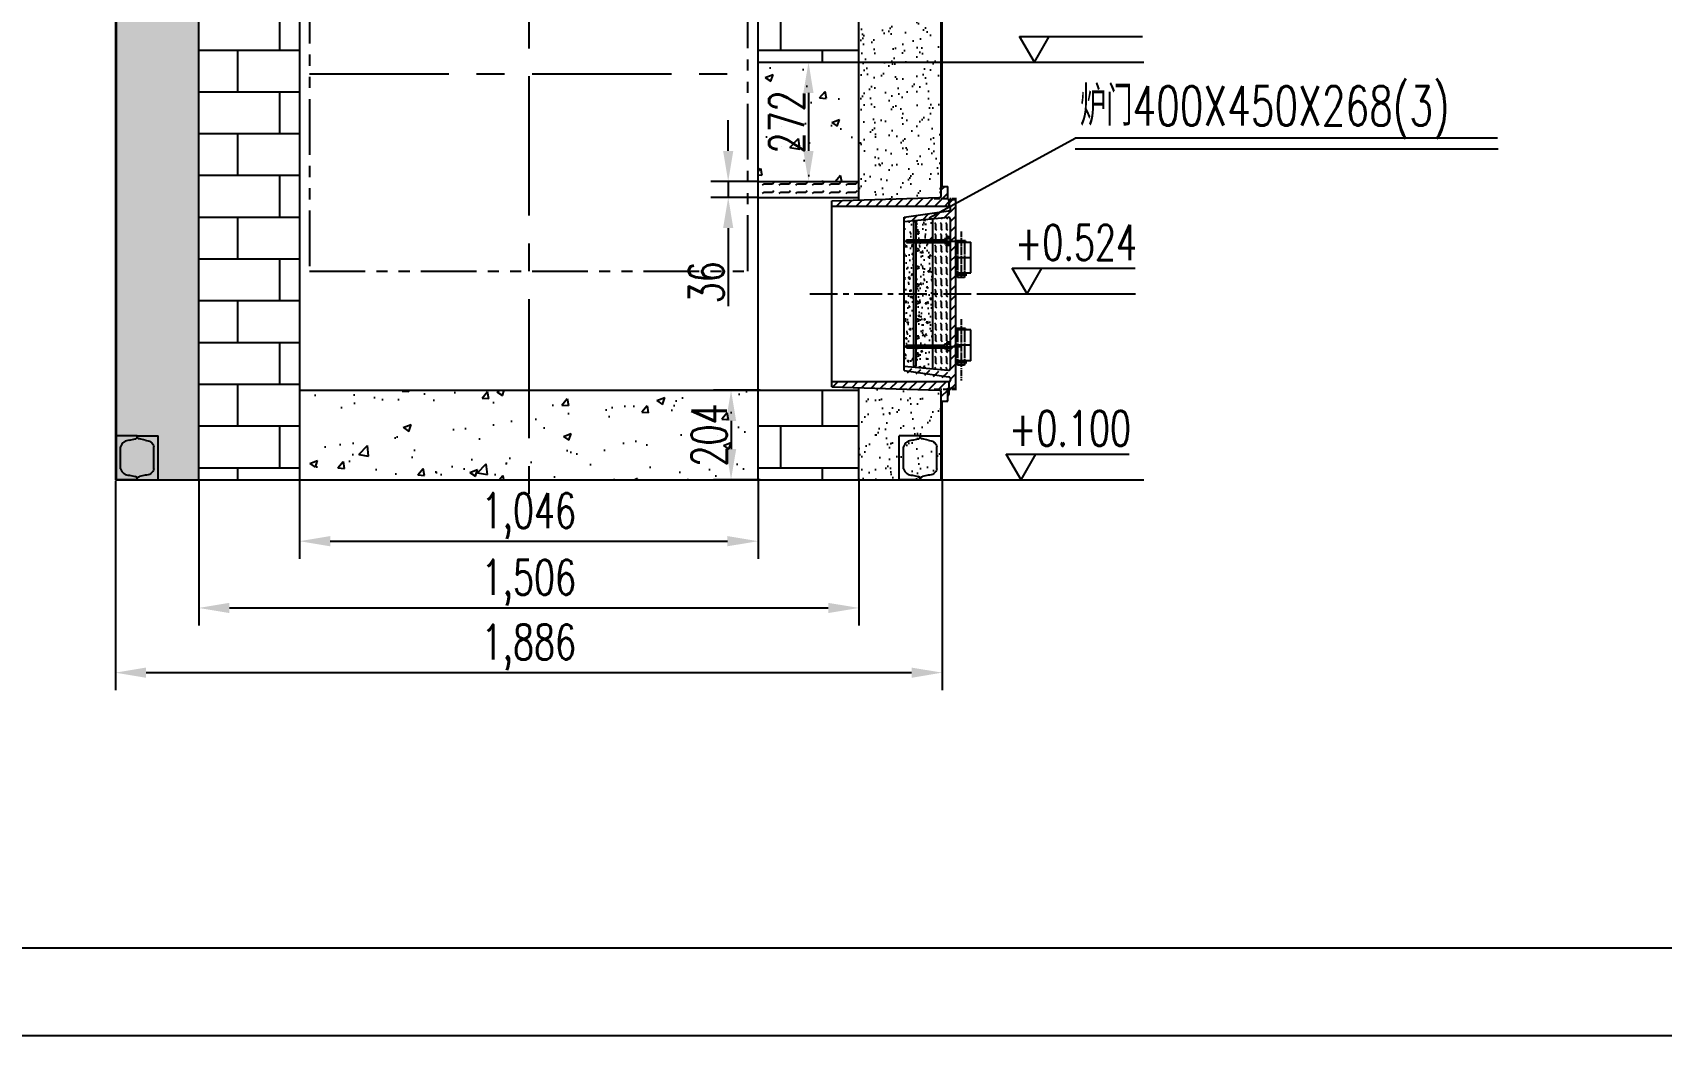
# Model space of a CAD drawing. Extents: x 27542 to 56237, y 49523 to 60382.
# Drawn here: x 36057 to 39772, y 49523 to 51810 of the extents above; entities that cross this region are included whole.
import ezdxf

# ---------------------------------------------------------------- set-up
doc = ezdxf.new("R2010")
doc.units = 0
doc.header["$LTSCALE"] = 2
doc.header["$PDMODE"] = 2
for name, pattern in [('CENTER', [50.8, 31.75, -6.35, 6.35, -6.35]), ('DASHED', [19.05, 12.7, -6.35]), ('PHANTOM', [63.5, 31.75, -6.35, 6.35, -6.35, 6.35, -6.35])]:
    doc.linetypes.add(name, pattern=pattern)
doc.layers.get('0').update_dxf_attribs({"linetype": 'CONTINUOUS'})
doc.layers.get('DEFPOINTS').update_dxf_attribs({"linetype": 'CONTINUOUS'})
for name, color, linetype in [('2虚线', 2, 'DASHED'), ('3中心线', 1, 'CENTER'), ('4双点划线', 5, 'PHANTOM'), ('5文字标注', 4, 'CONTINUOUS'), ('6剖面线', 6, 'CONTINUOUS')]:
    doc.layers.add(name, color=color, linetype=linetype)
doc.styles.add('ABO', font='simplex.shx', dxfattribs={"width": 0.7, "bigfont": 'hzdx.shx'})
doc.styles.add('HZ', font='simplex.shx', dxfattribs={"width": 0.7, "bigfont": 'hzdx.shx'})
doc.dimstyles.new('1-20', dxfattribs={"dimscale": 20, "dimtxt": 4, "dimasz": 3.5, "dimexe": 2, "dimexo": 0.5, "dimgap": 0.5, "dimtad": 3, "dimdec": 4, "dimdsep": 46, "dimlunit": 6, "dimtxsty": 'ABO', "dimcen": 0.5, "dimclrd": 256, "dimclre": 256, "dimclrt": 256, "dimadec": 0, "dimazin": 0, "dimtfac": 1, "dimtdec": 4, "dimtmove": 0, "dimatfit": 3, "dimfxl": 0, "dimtolj": 1, "dimtzin": 0, "dimlwd": -1, "dimlwe": -1, "dimarcsym": 0})
pattern_1 = [(50, (-717.75, 334.99), (182.18467, -15.9391), [19.05, -209.55]), (355, (-717.75, 334.99), (-35.2428, 191.05664), [15.24, -167.64]), (100.451, (-702.57, 333.66), (146.9425, 175.1167), [16.19, -178.09]), (46.1842, (-717.75, 385.79), (271.07904, -42.0423), [28.575, -314.325]), (96.6356, (-695.16, 382.28), (237.4042, 247.4256), [24.285, -267.135]), (351.184, (-717.75, 385.8), (237.4046, 247.4251), [22.86, -251.46]), (21, (-692.35, 373.09), (151.61488, -102.26552), [19.05, -209.55]), (326, (-692.35, 373.09), (61.80203, 184.18797), [15.24, -167.64]), (71.4514, (-679.72, 364.57), (213.4165, 81.92286), [16.19, -178.09]), (37.5, (-717.75, 334.99), (3.0886, 84.55504), [0, -165.608, 0, -170.18, 0, -168.275]), (7.5, (-717.75, 334.99), (66.81966, 100.18057), [0, -97.028, 0, -161.798, 0, -64.135]), (327.5, (-774.394, 334.99), (135.590595, -5.728744), [0, -63.5, 0, -198.12, 0, -262.89]), (317.5, (-799.79, 334.99), (148.12918, 25.4265), [0, -82.55, 0, -131.572, 0, -186.69])]
pattern_2 = [(0, (-717.75, 334.99), (0, 95.25), []), (90, (-717.75, 334.99), (-190.5, 1e-14), [95.25, -95.25]), (90, (-622.5, 334.99), (-190.5, 1e-14), [-95.25, 95.25])]
pattern_3 = [(127.5, (-717.75, 334.988), (-48.941324, -1.600031), [0, -38.608, 0, -43.18, 0, -41.275]), (97.5, (-717.75, 334.99), (-71.68251, 44.95233), [0, -20.828, 0, -34.798, 0, -13.335]), (57.5, (-717.75, 303.746), (-0.143718, 79.099237), [0, -12.7, 0, -45.72, 0, -59.69]), (47.5, (-717.75, 303.746), (-22.29293, 76.355645), [0, -6.35, 0, -29.972, 0, -34.29])]

# ---------------------------------------------------------------- blocks, each defined once
blk = doc.blocks.new('*D134')
at = {"layer": '5文字标注'}
for p, q in [((36245.6, 50787.2), (36245.6, 50310.1)), ((38131.6, 50787.2), (38131.6, 50310.1)), ((36315.6, 50350.1), (38061.6, 50350.1))]:
    blk.add_line(p, q, dxfattribs=at)
for points in [[(36315.6, 50361.7), (36315.6, 50338.4), (36245.6, 50350.1)], [(38061.6, 50361.7), (38061.6, 50338.4), (38131.6, 50350.1)]]:
    blk.add_solid(points, dxfattribs=at)
at = {"layer": 'DEFPOINTS', "color": 0}
for p in [(36245.6, 50797.2), (38131.6, 50797.2), (38131.6, 50350.1)]:
    blk.add_point(p, dxfattribs=at)
at = {"layer": '5文字标注', "insert": (37188.6, 50407.7), "char_height": 80, "attachment_point": 5, "style": 'ABO'}
blk.add_mtext('\\A1;1,886', dxfattribs=at)
blk = doc.blocks.new('*D135')
at = {"layer": '5文字标注'}
for p, q in [((37941.6, 50792.3), (37941.6, 50457.7)), ((36435.6, 50788.4), (36435.6, 50457.7)), ((36505.6, 50497.7), (37871.6, 50497.7))]:
    blk.add_line(p, q, dxfattribs=at)
for points in [[(36505.6, 50509.3), (36505.6, 50486), (36435.6, 50497.7)], [(37871.6, 50509.3), (37871.6, 50486), (37941.6, 50497.7)]]:
    blk.add_solid(points, dxfattribs=at)
at = {"layer": 'DEFPOINTS', "color": 0}
for p in [(36435.6, 50798.4), (37941.6, 50802.3), (37941.6, 50497.7)]:
    blk.add_point(p, dxfattribs=at)
at = {"layer": '5文字标注', "insert": (37188.6, 50555.3), "char_height": 80, "attachment_point": 5, "style": 'ABO'}
blk.add_mtext('\\A1;1,506', dxfattribs=at)
blk = doc.blocks.new('*D136')
at = {"layer": '5文字标注'}
for p, q in [((36665.6, 50790), (36665.6, 50609.9)), ((37711.6, 50790), (37711.6, 50609.9)), ((36735.6, 50649.9), (37641.6, 50649.9))]:
    blk.add_line(p, q, dxfattribs=at)
for points in [[(36735.6, 50661.6), (36735.6, 50638.3), (36665.6, 50649.9)], [(37641.6, 50661.6), (37641.6, 50638.3), (37711.6, 50649.9)]]:
    blk.add_solid(points, dxfattribs=at)
at = {"layer": 'DEFPOINTS', "color": 0}
for p in [(36665.6, 50800), (37711.6, 50800), (37711.6, 50649.9)]:
    blk.add_point(p, dxfattribs=at)
at = {"layer": '5文字标注', "insert": (37188.6, 50707.6), "char_height": 80, "attachment_point": 5, "style": 'ABO'}
blk.add_mtext('\\A1;1,046', dxfattribs=at)
blk = doc.blocks.new('*D205')
at = {"layer": '5文字标注'}
for p, q in [((37643.5, 51540.1), (37643.5, 51610.1)), ((37711.4, 51470.1), (37603.5, 51470.1)), ((37643.5, 51470.1), (37643.5, 51434.1)), ((37711.4, 51434.1), (37603.5, 51434.1)), ((37643.5, 51364.1), (37643.5, 51186.1))]:
    blk.add_line(p, q, dxfattribs=at)
for points in [[(37631.8, 51540.1), (37655.1, 51540.1), (37643.5, 51470.1)], [(37631.8, 51364.1), (37655.1, 51364.1), (37643.5, 51434.1)]]:
    blk.add_solid(points, dxfattribs=at)
at = {"layer": 'DEFPOINTS', "color": 0}
for p in [(37721.4, 51470.1), (37643.5, 51434.1), (37721.4, 51434.1)]:
    blk.add_point(p, dxfattribs=at)
at = {"layer": '5文字标注', "insert": (37593.5, 51240.1), "char_height": 80, "attachment_point": 5, "rotation": 90, "style": 'ABO'}
blk.add_mtext('\\A1;36', dxfattribs=at)
blk = doc.blocks.new('*D216')
at = {"layer": '5文字标注'}
for p, q in [((37716.1, 50994.1), (37610, 50994.1)), ((37650, 50924.1), (37650, 50860.1)), ((37716.1, 50790.1), (37610, 50790.1))]:
    blk.add_line(p, q, dxfattribs=at)
for points in [[(37638.3, 50924.1), (37661.7, 50924.1), (37650, 50994.1)], [(37638.3, 50860.1), (37661.7, 50860.1), (37650, 50790.1)]]:
    blk.add_solid(points, dxfattribs=at)
at = {"layer": 'DEFPOINTS', "color": 0}
for p in [(37726.1, 50994.1), (37650, 50790.1), (37726.1, 50790.1)]:
    blk.add_point(p, dxfattribs=at)
at = {"layer": '5文字标注', "insert": (37600, 50892.1), "char_height": 80, "attachment_point": 5, "rotation": 90, "style": 'ABO'}
blk.add_mtext('\\A1;204', dxfattribs=at)
blk = doc.blocks.new('*D233')
at = {"layer": '5文字标注'}
for p, q in [((37819.6, 51742.1), (37866.6, 51742.1)), ((37826.6, 51672.1), (37826.6, 51540.1)), ((37819.6, 51470.1), (37866.6, 51470.1))]:
    blk.add_line(p, q, dxfattribs=at)
for points in [[(37814.9, 51672.1), (37838.2, 51672.1), (37826.6, 51742.1)], [(37814.9, 51540.1), (37838.2, 51540.1), (37826.6, 51470.1)]]:
    blk.add_solid(points, dxfattribs=at)
at = {"layer": 'DEFPOINTS', "color": 0}
for p in [(37809.6, 51742.1), (37809.6, 51470.1), (37826.6, 51470.1)]:
    blk.add_point(p, dxfattribs=at)
at = {"layer": '5文字标注', "insert": (37776.6, 51606.1), "char_height": 80, "attachment_point": 5, "rotation": 90, "style": 'ABO'}
blk.add_mtext('\\A1;272', dxfattribs=at)
blk = doc.blocks.new('A$C54617CEC')
for p, q in [((0, 0), (0, 100)), ((48, 100), (0, 100)), ((10, 25), (10, 75)), ((30, 90), (43, 93)), ((48, 98), (48, 100)), ((30, 10), (43, 7)), ((48, 0), (48, 2)), ((48, 0), (0, 0))]:
    blk.add_line(p, q)
for centre, radius, start, end in [((29.4, 70), 20, 88.1396, 165.6002), ((43, 98), 5, 270, 0), ((29.4, 30), 20, 194.3998, 271.8604), ((43, 2), 5, 0, 90)]:
    blk.add_arc(centre, radius, start, end)

msp = doc.modelspace()

# ---------------------------------------------------------------- hatches: boundary and pattern name
at = {"layer": '6剖面线', "ltscale": 5}
h = msp.add_hatch(dxfattribs=at)
h.set_pattern_fill('AR-SAND', color=256, angle=90, style=0)
h.set_pattern_definition(pattern_3)
h.paths.add_polyline_path([(36247.55921, 50790.13406), (36435.55921, 50790.13406), (36435.55921, 52695.33295), (36247.55921, 52820.13295)])
h = msp.add_hatch(dxfattribs=at)
h.set_pattern_fill('AR-SAND', color=256, angle=90, style=0)
h.set_pattern_definition(pattern_3)
h.paths.add_polyline_path([(38129.55921, 52820.13295), (37943.77146, 52696.8015), (37941.55921, 52700.13406), (37941.55921, 52694.13406), (37941.55921, 51428.11806), (38124.71913, 51433.97918, 0.4048749125), (38129.55921, 51438.97662), (38129.55921, 51459.13406)])
at = {"layer": '6剖面线', "ltscale": 15}
h = msp.add_hatch(dxfattribs=at)
h.set_pattern_fill('BRICK', color=256, scale=15, style=0)
h.set_pattern_definition(pattern_2)
h.paths.add_polyline_path([(36665.55921, 52694.13406), (36435.55921, 52694.13406), (36435.55921, 50790.13406), (36665.55921, 50790.13406)])
h = msp.add_hatch(dxfattribs=at)
h.set_pattern_fill('BRICK', color=256, scale=15, style=0)
h.set_pattern_definition(pattern_2)
h.paths.add_polyline_path([(37711.55921, 51742.13406), (37941.55921, 51742.13406), (37941.55921, 52694.13406), (37711.55921, 52694.13406)])
h = msp.add_hatch(dxfattribs=at)
h.set_pattern_fill('AR-CONC', color=256, style=0)
h.set_pattern_definition(pattern_1)
h.paths.add_polyline_path([(37941.55921, 51742.13406), (37711.55921, 51742.13406), (37711.55921, 51470.13406), (37941.55921, 51470.13406)])
at = {"layer": '6剖面线'}
h = msp.add_hatch(dxfattribs=at)
h.set_pattern_fill('FLEX', color=256, scale=3, style=0)
h.set_pattern_definition([(0, (-717.752, 334.988), (0, 19.05), [19.05, -19.05]), (45, (-698.702, 334.988), (1e-15, 19.0500082), [4.7625, -17.41578, 4.7625, -26.94078])])
h.paths.add_polyline_path([(37941.55921, 51434.13406), (37941.55921, 51470.13406), (37711.55921, 51470.13406), (37711.55921, 51434.13406)])
h = msp.add_hatch(dxfattribs=at)
h.set_pattern_fill('ANSI31', color=256, scale=5, style=0)
h.set_pattern_definition([(45, (28724.5, 44470.788), (-11.22532, 11.22532), [])])
h.paths.add_polyline_path([(37879.55921, 51426.13406), (37879.55921, 51414.13406), (38147.55921, 51414.13406), (38147.55921, 51429.13406), (38144.55921, 51429.13406), (38144.55921, 51459.13406), (38129.55921, 51459.13406), (38129.55921, 51438.97662, -0.4048749125), (38124.71913, 51433.97918)])
h.paths.add_polyline_path([(38124.71913, 50994.28895, -0.4048749125), (38129.55921, 50989.2915), (38129.55921, 50969.13406), (38144.55921, 50969.13406), (38144.55921, 50981.63406), (38144.55921, 50999.13406), (38147.55921, 50999.13406), (38147.55921, 51014.13406), (37879.55921, 51014.13406), (37879.55921, 51002.13406)])
h = msp.add_hatch(dxfattribs=at)
h.set_pattern_fill('ANSI31', color=256, scale=5, style=0)
h.set_pattern_definition([(45, (28624.48, 46163.281), (-11.22532, 11.22532), [])])
h.paths.add_polyline_path([(38162.55921, 51429.13406), (38147.55921, 51429.13406), (38147.55921, 51414.13406, -0.4142135624), (38150.55921, 51411.13406), (38150.55921, 51408.47054, -0.3732377825), (38146.26632, 51403.52079), (38044.55921, 51388.99121), (38044.55921, 51379.03882), (38145.08516, 51388.61273, -0.4423057686), (38150.55921, 51383.63525), (38150.55921, 51214.13406), (38162.55921, 51214.13406)])
h.paths.add_polyline_path([(38162.55921, 51214.13406), (38150.55921, 51214.13406), (38150.55921, 51040.63288, -0.4423057686), (38145.08516, 51035.6554), (38044.55921, 51045.2293), (38044.55921, 51035.27692), (38146.26632, 51020.74733, -0.3732377825), (38150.55921, 51015.79759), (38150.55921, 51013.13406, -0.4142135624), (38147.55921, 51010.13406), (38147.55921, 50995.13406), (38162.55921, 50995.13406), (38162.55921, 51016.13406)])
h = msp.add_hatch(dxfattribs=at)
h.set_pattern_fill('AR-CONC', color=256, scale=0.2, angle=90, style=0)
h.set_pattern_definition([(140, (34637.233, 48186.103), (3.18782, 36.43693), [3.81, -41.91]), (85, (34637.233, 48186.103), (-38.21133, -7.04857), [3.048, -33.528]), (190.451, (34637.5, 48189.14), (-35.02334, 29.3885), [3.238, -35.618]), (136.1842, (34627.073, 48186.103), (8.40847, 54.2158), [5.715, -62.865]), (186.6356, (34627.773, 48190.62), (-49.4851, 47.48085), [4.857, -53.427]), (81.184, (34627.07, 48186.103), (-49.485, 47.4809), [4.572, -50.292]), (111, (34629.613, 48191.183), (20.4531, 30.32298), [3.81, -41.91]), (56, (34629.613, 48191.183), (-36.8376, 12.3604), [3.048, -33.528]), (161.4514, (34631.317, 48193.71), (-16.38457, 42.6833), [3.238, -35.618]), (127.5, (34637.233, 48186.103), (-16.911008, 0.61772), [0, -33.1216, 0, -34.036, 0, -33.655]), (97.5, (34637.233, 48186.103), (-20.036115, 13.36393), [0, -19.4056, 0, -32.3596, 0, -12.827]), (57.5, (34637.233, 48174.775), (1.14575, 27.11812), [0, -12.7, 0, -39.624, 0, -52.578]), (47.5, (34637.233, 48169.695), (-5.0853, 29.62584), [0, -16.51, 0, -26.3144, 0, -37.338])])
h.paths.add_polyline_path([(38044.55921, 51214.13406), (38066.55921, 51214.13406), (38066.55921, 51331.13406), (38050.10743, 51331.13406), (38050.10743, 51337.13406), (38066.55921, 51337.13406), (38066.55921, 51379.13406), (38072.55921, 51379.13406), (38072.55921, 51354.13406, -1), (38078.55921, 51354.13406, -1), (38072.55921, 51354.13406), (38072.55921, 51337.13406), (38110.55921, 51337.13406), (38110.55921, 51385.32454), (38044.55921, 51379.03882)])
h.paths.add_polyline_path([(38072.55921, 51234.13406, -1), (38078.55921, 51234.13406, -1), (38072.55921, 51234.13406), (38072.55921, 51214.13406), (38110.55921, 51214.13406), (38110.55921, 51331.13406), (38072.55921, 51331.13406), (38072.55921, 51314.13406, -1), (38078.55921, 51314.13406, -1), (38072.55921, 51314.13406), (38072.55921, 51274.13406, -1), (38078.55921, 51274.13406, -1), (38072.55921, 51274.13406)], flags=17)
h.paths.add_polyline_path([(38066.55921, 51214.13406), (38044.55921, 51214.13406), (38044.55921, 51049.2293), (38110.55921, 51042.94359), (38110.55921, 51091.13406), (38072.55921, 51091.13406), (38072.55921, 51074.13406, -1), (38078.55921, 51074.13406, -1), (38072.55921, 51074.13406), (38072.55921, 51049.13406), (38066.55921, 51049.13406), (38066.55921, 51091.13406), (38050.10743, 51091.13406), (38050.10743, 51097.13406), (38066.55921, 51097.13406)])
h.paths.add_polyline_path([(38072.55921, 51114.13406, -1), (38078.55921, 51114.13406, -1), (38072.55921, 51114.13406), (38072.55921, 51097.13406), (38110.55921, 51097.13406), (38110.55921, 51214.13406), (38072.55921, 51214.13406), (38072.55921, 51194.13406, -1), (38078.55921, 51194.13406, -1), (38072.55921, 51194.13406), (38072.55921, 51154.13406, -1), (38078.55921, 51154.13406, -1), (38072.55921, 51154.13406)], flags=17)
h = msp.add_hatch(dxfattribs=at)
h.set_pattern_fill('FLEX', color=256, scale=2, angle=90, style=0)
h.set_pattern_definition([(90, (34637.233, 48186.103), (-12.7, 8e-16), [12.7, -12.7]), (135, (34637.233, 48198.803), (-12.700005, 2e-15), [3.175, -11.61052, 3.175, -17.96052])])
h.paths.add_polyline_path([(38150.55921, 51214.13406), (38110.55921, 51214.13406), (38110.55921, 51097.13406), (38136.61924, 51097.13406), (38136.61924, 51099.13406), (38142.55921, 51099.13406), (38142.55921, 51104.13406), (38150.55921, 51104.13406)])
h.paths.add_polyline_path([(38110.55921, 51214.13406), (38150.55921, 51214.13406), (38150.55921, 51324.13406), (38142.55921, 51324.13406), (38142.55921, 51329.13406), (38136.61924, 51329.13406), (38136.61924, 51331.13406), (38110.55921, 51331.13406)])
h.paths.add_polyline_path([(38150.55921, 51084.13406), (38142.55921, 51084.13406), (38142.55921, 51089.13406), (38136.61924, 51089.13406), (38136.61924, 51091.13406), (38110.55921, 51091.13406), (38110.55921, 51042.94359), (38145.08516, 51039.6554, 0.4423057686), (38150.55921, 51044.63288)])
h.paths.add_polyline_path([(38150.55921, 51383.63525, 0.4423057686), (38145.08516, 51388.61273), (38110.55921, 51385.32454), (38110.55921, 51337.13406), (38136.61924, 51337.13406), (38136.61924, 51339.13406), (38142.55921, 51339.13406), (38142.55921, 51344.13406), (38150.55921, 51344.13406)])
at = {"layer": '6剖面线', "ltscale": 15}
h = msp.add_hatch(dxfattribs=at)
h.set_pattern_fill('AR-CONC', color=256, style=0)
h.set_pattern_definition(pattern_1)
h.paths.add_polyline_path([(37711.55921, 50790.13406), (37711.55921, 50994.13406), (36665.55921, 50994.13406), (36665.55921, 50790.13406)])
h = msp.add_hatch(dxfattribs=at)
h.set_pattern_fill('BRICK', color=256, scale=15, style=0)
h.set_pattern_definition(pattern_2)
h.paths.add_polyline_path([(37711.55921, 50994.13406), (37711.55921, 50790.13406), (37941.55921, 50790.13406), (37941.55921, 50994.13406)])
at = {"layer": '6剖面线', "ltscale": 5}
h = msp.add_hatch(dxfattribs=at)
h.set_pattern_fill('AR-SAND', color=256, angle=90, style=0)
h.set_pattern_definition(pattern_3)
h.paths.add_polyline_path([(38129.55921, 50989.2915, 0.4048749125), (38124.71913, 50994.28895), (37941.55921, 51000.15006), (37941.55921, 50790.13406), (38129.55921, 50790.13406)])

# ---------------------------------------------------------------- linework, layer by layer
for p, q in [((36435.55921, 56590.13406), (36435.55921, 50790.13406)), ((36245.55921, 52821.46061), (36245.55921, 50790.13406)), ((36247.55921, 52820.13295), (36247.55921, 50790.13406)), ((38129.55921, 51438.97662), (38129.55921, 52820.13295)), ((38131.55921, 51459.13406), (38131.55921, 52821.46061)), ((36665.55921, 52727.63406), (36665.55921, 50790.13406)), ((37711.55921, 50790.13406), (37711.55921, 52727.63406)), ((37941.55921, 51428.11806), (37941.55921, 52694.13406)), ((37711.55921, 51742.13406), (37941.55921, 51742.13406)), ((37711.55921, 51470.13406), (37941.55921, 51470.13406)), ((37711.55921, 51434.13406), (37941.55921, 51434.13406)), ((37879.55921, 51426.13406), (38124.71913, 51433.97918)), ((37879.55921, 51002.13406), (37879.55921, 51426.13406)), ((38129.55921, 51438.97662), (38129.55921, 51459.13406)), ((38144.55921, 51429.13406), (38144.55921, 51459.13406)), ((38144.55921, 51429.13406), (38147.55921, 51429.13406)), ((38147.55921, 51429.13406), (38162.55921, 51429.13406)), ((38147.55921, 51429.13406), (38147.55921, 51414.13406)), ((38147.55921, 51414.13406), (38147.55921, 51429.13406)), ((38162.55921, 50999.13406), (38162.55921, 51429.13406)), ((37879.55921, 51414.13406), (38147.55921, 51414.13406)), ((38044.55921, 51388.99121), (38146.26632, 51403.52079)), ((38044.55921, 51039.27692), (38044.55921, 51388.99121)), ((38044.55921, 51379.03882), (38145.08516, 51388.61273)), ((38110.55921, 51042.94359), (38110.55921, 51385.32454)), ((38150.55921, 51408.47054), (38150.55921, 51411.13406)), ((38066.55921, 51049.13406), (38066.55921, 51379.13406)), ((38066.55921, 51379.13406), (38072.55921, 51379.13406)), ((38072.55921, 51049.13406), (38072.55921, 51379.13406)), ((38150.55921, 51044.63288), (38150.55921, 51383.63525)), ((38162.55921, 51331.63406), (38197.05921, 51331.63406)), ((38184.55921, 51335.13406), (38164.55921, 51335.13406)), ((38197.05921, 51296.63406), (38197.05921, 51331.63406)), ((38162.55921, 51296.63406), (38197.05921, 51296.63406)), ((38162.55921, 51296.63406), (38197.05921, 51296.63406)), ((38197.05921, 51261.63406), (38197.05921, 51296.63406)), ((38162.55921, 51261.63406), (38197.05921, 51261.63406)), ((38182.55921, 51251.63406), (38166.55921, 51251.63406)), ((38197.05921, 51131.63406), (38162.55921, 51131.63406)), ((38184.55921, 51135.13406), (38164.55921, 51135.13406)), ((38197.05921, 51096.63406), (38197.05921, 51131.63406)), ((38197.05921, 51096.63406), (38162.55921, 51096.63406)), ((38197.05921, 51096.63406), (38162.55921, 51096.63406)), ((38197.05921, 51061.63406), (38197.05921, 51096.63406)), ((38197.05921, 51061.63406), (38162.55921, 51061.63406)), ((38182.55921, 51051.63406), (38166.55921, 51051.63406)), ((37879.55921, 51014.13406), (38147.55921, 51014.13406)), ((38044.55921, 51049.2293), (38145.08516, 51039.6554)), ((38044.55921, 51039.27692), (38146.26632, 51024.74733)), ((38066.55921, 51049.13406), (38072.55921, 51049.13406)), ((38147.55921, 50999.13406), (38147.55921, 51014.13406)), ((38147.55921, 50999.13406), (38147.55921, 51014.13406)), ((38150.55921, 51019.79759), (38150.55921, 51017.13406)), ((38162.55921, 50999.13406), (38162.55921, 51020.13406)), ((36665.55921, 50994.13406), (37941.55921, 50994.13406)), ((37879.55921, 51002.13406), (38124.71913, 50994.28895)), ((37941.55921, 50790.13406), (37941.55921, 51000.15006)), ((38129.55921, 50790.13406), (38129.55921, 50989.2915)), ((38129.55921, 50969.13406), (38129.55921, 50989.2915)), ((38144.55921, 50981.63406), (38144.55921, 50999.13406)), ((38144.55921, 50999.13406), (38147.55921, 50999.13406)), ((38144.55921, 50969.13406), (38144.55921, 50981.63406)), ((38147.55921, 50984.63406), (38147.55921, 50999.13406)), ((38147.55921, 50999.13406), (38162.55921, 50999.13406)), ((38131.55921, 50790.13406), (38131.55921, 50969.13406)), ((36245.55921, 50790.13406), (38131.55921, 50790.13406))]:
    msp.add_line(p, q)
at = {"ltscale": 0.01}
for p, q in [((38129.55921, 51459.13406), (38144.55921, 51459.13406)), ((38050.10743, 51337.13406), (38050.10743, 51331.13406)), ((38050.10743, 51337.13406), (38136.61924, 51337.13406)), ((38050.10743, 51331.13406), (38136.61924, 51331.13406)), ((38142.55921, 51339.13406), (38136.61924, 51339.13406)), ((38136.61924, 51339.13406), (38136.61924, 51329.13406)), ((38136.61924, 51329.13406), (38142.55921, 51329.13406)), ((38142.55921, 51324.13406), (38142.55921, 51344.13406)), ((38150.55921, 51344.13406), (38142.55921, 51344.13406)), ((38150.55921, 51339.13406), (38142.55921, 51339.13406)), ((38150.55921, 51329.13406), (38142.55921, 51329.13406)), ((38150.55921, 51324.13406), (38142.55921, 51324.13406)), ((38050.10743, 51091.13406), (38050.10743, 51097.13406)), ((38050.10743, 51097.13406), (38136.61924, 51097.13406)), ((38050.10743, 51091.13406), (38136.61924, 51091.13406)), ((38142.55921, 51099.13406), (38136.61924, 51099.13406)), ((38136.61924, 51099.13406), (38136.61924, 51089.13406)), ((38136.61924, 51089.13406), (38142.55921, 51089.13406)), ((38150.55921, 51104.13406), (38142.55921, 51104.13406)), ((38142.55921, 51104.13406), (38142.55921, 51084.13406)), ((38150.55921, 51099.13406), (38142.55921, 51099.13406)), ((38150.55921, 51089.13406), (38142.55921, 51089.13406)), ((38150.55921, 51084.13406), (38142.55921, 51084.13406)), ((38147.55921, 50999.13406), (38147.55921, 50999.13406)), ((38147.55921, 50984.63406), (38147.55921, 50984.63406)), ((38129.55921, 50969.13406), (38144.55921, 50969.13406))]:
    msp.add_line(p, q, dxfattribs=at)
at = {"ltscale": 0.2}
for p, q in [((38164.55921, 51335.13406), (38164.55921, 51331.63406)), ((38184.55921, 51335.13406), (38184.55921, 51331.63406)), ((38166.55921, 51261.63406), (38166.55921, 51251.63406)), ((38182.55921, 51261.63406), (38182.55921, 51251.63406)), ((38164.55921, 51135.13406), (38164.55921, 51131.63406)), ((38184.55921, 51135.13406), (38184.55921, 51131.63406)), ((38166.55921, 51061.63406), (38166.55921, 51051.63406)), ((38182.55921, 51061.63406), (38182.55921, 51051.63406))]:
    msp.add_line(p, q, dxfattribs=at)
msp.add_lwpolyline([(32242.19139, 49722.76865), (43422.19139, 49722.76865), (43422.19139, 57722.76865), (32242.19139, 57722.76865)], close=True)
for centre in [(38075.55921, 51354.13406), (38075.55921, 51314.13406), (38075.55921, 51274.13406), (38075.55921, 51234.13406), (38075.55921, 51194.13406), (38075.55921, 51194.13406), (38075.55921, 51154.13406), (38075.55921, 51114.13406), (38075.55921, 51074.13406)]:
    msp.add_circle(centre, 3)
for centre, radius, start, end in [((38124.55921, 51438.97662), 5, 271.83283951, 0), ((38145.55921, 51383.63525), 5, 0, 95.44033203), ((38145.55921, 51408.47054), 5, 278.13010235, 0), ((38147.55921, 51411.13406), 3, 0, 90), ((38145.55921, 51044.63288), 5, 264.55966797, 0), ((38145.55921, 51019.79759), 5, 0, 81.86989765), ((38147.55921, 51017.13406), 3, 270, 0), ((38124.55921, 50989.2915), 5, 0, 88.16716049), ((38147.55921, 50981.63406), 3, 90, 180)]:
    msp.add_arc(centre, radius, start, end)
at = {"layer": '2虚线', "ltscale": 0.2}
for p, q in [((38166.30921, 51331.63406), (38166.30921, 51296.63406)), ((38182.80921, 51331.63406), (38182.80921, 51296.63406)), ((38166.30921, 51296.63406), (38166.30921, 51261.63406)), ((38182.80921, 51296.63406), (38182.80921, 51261.63406)), ((38166.30921, 51131.63406), (38166.30921, 51096.63406)), ((38166.30921, 51131.63406), (38166.30921, 51096.63406)), ((38182.80921, 51131.63406), (38182.80921, 51096.63406)), ((38182.80921, 51131.63406), (38182.80921, 51096.63406)), ((38166.30921, 51096.63406), (38166.30921, 51061.63406)), ((38166.30921, 51096.63406), (38166.30921, 51061.63406)), ((38182.80921, 51096.63406), (38182.80921, 51061.63406)), ((38182.80921, 51096.63406), (38182.80921, 51061.63406))]:
    msp.add_line(p, q, dxfattribs=at)
at = {"layer": '2虚线'}
for p, q in [((38166.30921, 51331.63406), (38166.30921, 51261.63406)), ((38182.80921, 51331.63406), (38182.80921, 51261.63406)), ((38166.30921, 51131.63406), (38166.30921, 51061.63406)), ((38182.80921, 51131.63406), (38182.80921, 51061.63406))]:
    msp.add_line(p, q, dxfattribs=at)
at = {"layer": '3中心线', "ltscale": 5}
for p, q in [((37188.55921, 56790.13406), (37188.55921, 50690.13406)), ((36688.55921, 51716.13406), (37688.55921, 51716.13406))]:
    msp.add_line(p, q, dxfattribs=at)
at = {"layer": '3中心线', "ltscale": 0.2}
for p, q in [((38113.3264, 51431.63406), (38164.0081, 51431.63406)), ((38174.55921, 51356.10638), (38174.55921, 51296.63406)), ((38174.55921, 51356.10638), (38174.55921, 51251.16557)), ((38174.55921, 51321.10638), (38174.55921, 51261.63406)), ((38174.55921, 51156.10638), (38174.55921, 51055.16557)), ((38174.55921, 51156.10638), (38174.55921, 51051.16557)), ((38174.55921, 51156.10638), (38174.55921, 51096.63406)), ((38174.55921, 51121.10638), (38174.55921, 51061.63406)), ((38174.55921, 51121.10638), (38174.55921, 51016.16557)), ((38113.3264, 50996.63406), (38164.0081, 50996.63406))]:
    msp.add_line(p, q, dxfattribs=at)
at = {"layer": '3中心线', "ltscale": 2}
for p, q in [((38046.29186, 51334.13406), (38176.57666, 51334.13406)), ((38046.29186, 51094.13406), (38176.57666, 51094.13406))]:
    msp.add_line(p, q, dxfattribs=at)
at = {"layer": '3中心线'}
for p, q in [((38187.4456, 51256.63406), (38161.10501, 51256.63406)), ((37829.55921, 51214.13406), (38212.55921, 51214.13406)), ((38187.4456, 51056.63406), (38161.10501, 51056.63406))]:
    msp.add_line(p, q, dxfattribs=at)
at = {"layer": '4双点划线', "ltscale": 2}
msp.add_lwpolyline([(36688.55921, 51266.13406), (37688.55921, 51266.13406), (37688.55921, 52166.13406), (36688.55921, 52166.13406)], close=True, dxfattribs=at)
at = {"layer": '5文字标注', "ltscale": 0.1}
for p, q in [((38308.21729, 51800.59078), (38588.37106, 51800.59078)), ((38341.96729, 51742.13406), (38308.21729, 51800.59078)), ((38341.96729, 51742.13406), (38375.71729, 51800.59078)), ((37941.55921, 51742.13406), (38591.47598, 51742.13406)), ((38291.48247, 51272.59078), (38571.63625, 51272.59078)), ((38325.23247, 51214.13406), (38291.48247, 51272.59078)), ((38325.23247, 51214.13406), (38358.98247, 51272.59078)), ((38212.55921, 51214.13406), (38572.45853, 51214.13406)), ((38311.50887, 50790.13406), (38277.75887, 50848.59078)), ((38277.75887, 50848.59078), (38557.91265, 50848.59078)), ((38311.50887, 50790.13406), (38345.25887, 50848.59078)), ((38131.55921, 50790.13406), (38591.47598, 50790.13406))]:
    msp.add_line(p, q, dxfattribs=at)
at = {"layer": '5文字标注'}
for p, q in [((38102.01622, 51387.76456), (38434.61452, 51568.82847)), ((39398.19387, 51568.82847), (38434.61452, 51568.82847)), ((39399.67023, 51543.82847), (38434.61452, 51543.82847))]:
    msp.add_line(p, q, dxfattribs=at)
msp.add_lwpolyline([(31742.19139, 49522.76865), (43622.19139, 49522.76865), (43622.19139, 57922.76865), (31742.19139, 57922.76865)], close=True, dxfattribs=at)

# ---------------------------------------------------------------- block references
for p, rotation in [((36247.55925, 50790.13409), 359.9999999999499), ((38033.55925, 50790.13409), 5.019984428145108e-11)]:
    msp.add_blockref('A$C54617CEC', p, dxfattribs=dict(rotation=rotation))
at = {"xscale": -1}
for p, rotation in [((36343.55917, 50790.13409), 359.9999999999499), ((38129.55917, 50790.13409), 5.019984428145108e-11)]:
    msp.add_blockref('A$C54617CEC', p, dxfattribs=dict(at, rotation=rotation))

# ---------------------------------------------------------------- texts
at = {"layer": '5文字标注', "width": 0.7}
for s, height, style, p in [('炉门400X450X268(3)', 90, 'HZ', (38445.89776, 51597.69991)), ('+0.524', 80, 'ABO', (38297.69989, 51291.17146)), ('+0.100', 80, 'ABO', (38283.97628, 50867.17146))]:
    msp.add_text(s, height=height, dxfattribs=dict(at, style=style)).set_placement(p)

# ---------------------------------------------------------------- dimensions: what is measured, and where the dimension line sits
at = {"layer": '5文字标注'}
for base, p1, p2, picture, middle in [((37826.55921, 51470.13406), (37809.57402, 51742.13406), (37809.57402, 51470.13406), '*D233', (37776.55921, 51606.13406)), ((37643.47677, 51434.13406), (37721.42203, 51470.13406), (37721.42203, 51434.13406), '*D205', (37593.47677, 51240.13406)), ((37650.01615, 50790.13406), (37726.12611, 50994.13406), (37726.12611, 50790.13406), '*D216', (37600.01615, 50892.13406))]:
    dim = msp.add_linear_dim(base=base, p1=p1, p2=p2, angle=90, dimstyle='1-20', dxfattribs=at)
    dim.commit()
    dim.dimension.update_dxf_attribs({"geometry": picture, "text_midpoint": middle})
for base, p1, p2, picture, middle in [((38131.55921, 50350.07909), (36245.55921, 50797.18975), (38131.55921, 50797.18975), '*D134', (37188.55921, 50407.69814)), ((37941.55921, 50497.65051), (36435.55921, 50798.43196), (37941.55921, 50802.33725), '*D135', (37188.55921, 50555.26956)), ((37711.55921, 50649.93335), (36665.55921, 50800.02444), (37711.55921, 50800.02444), '*D136', (37188.55921, 50707.5524))]:
    dim = msp.add_linear_dim(base=base, p1=p1, p2=p2, dimstyle='1-20', dxfattribs=at)
    dim.commit()
    dim.dimension.update_dxf_attribs({"geometry": picture, "text_midpoint": middle})

doc.saveas('drawing.dxf')
